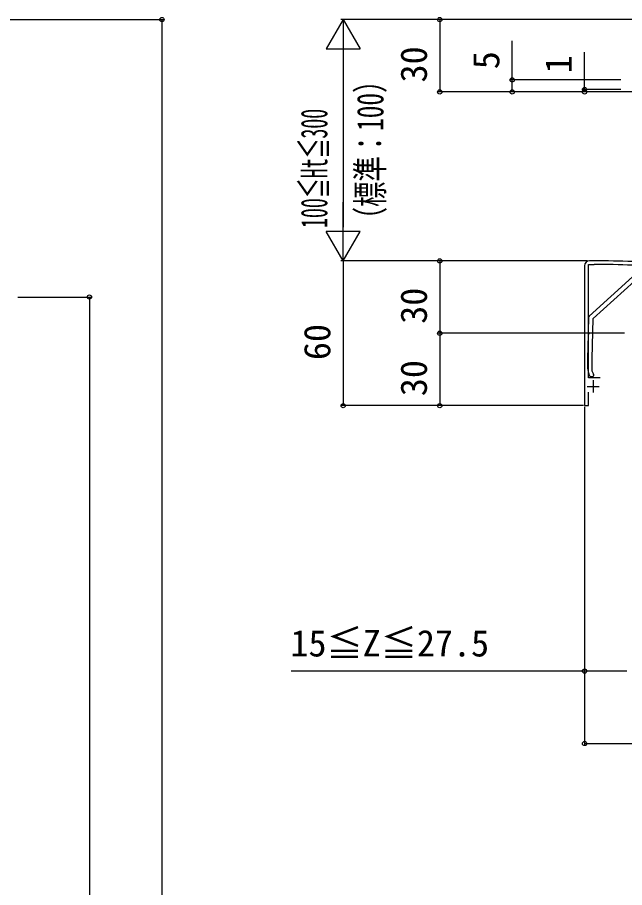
# Model space of a CAD drawing. Units: millimetres, scale not verified. Extents: x -875 to 875, y -1300 to 1292.
# Drawn here: x -487.6 to -236.1, y -569.3 to -208.7 of the extents above; entities that cross this region are included whole.
import ezdxf
from ezdxf.enums import TextEntityAlignment as Align

# ---------------------------------------------------------------- set-up
doc = ezdxf.new("R2010")
doc.units = ezdxf.units.MM
doc.header["$LTSCALE"] = 8
for name, color, linetype in [('0-2_YKK_11', 7, 'Continuous'), ('0-5_YKK_13', 4, 'Continuous'), ('0-7_YKK_D', 6, 'Continuous')]:
    doc.layers.add(name, color=color, linetype=linetype)
doc.styles.add('ＭＳ ゴシック', font='')
doc.styles.get('ＭＳ ゴシック').set_extended_font_data('MS Gothic')

msp = doc.modelspace()

# ---------------------------------------------------------------- linework, layer by layer
at = {"layer": '0-2_YKK_11'}
for p, q in [((-248.659, -309.6), (-250.659, -309.6)), ((-249.059, -359.1), (-249.059, -364.1)), ((-251.559, -361.6), (-246.559, -361.6))]:
    msp.add_line(p, q, dxfattribs=at)
for points in [[(-252.659, -311.6), (-252.659, -369.6), (-251.059, -369.6), (-251.059, -364)], [(-246.259, -358.1), (-251.059, -358.1), (-251.059, -311.1), (-248.659, -311.1)]]:
    msp.add_lwpolyline(points, dxfattribs=at)
for centre, radius, start, end in [((-250.659, -311.6), 2, 90.00001, 179.99999), ((-248.659, -694.301), 384.701, 85.28146, 89.99999), ((-248.659, -694.299), 383.199, 85.28153, 90.00001)]:
    msp.add_arc(centre, radius, start, end, dxfattribs=at)
at = {"layer": '0-5_YKK_13'}
for p, q in [((-250.7, -332.457), (-232.766, -316.29)), ((-231.944, -317.973), (-249.089, -333.428)), ((-251.046, -339.142), (-250.865, -332.814)), ((-249.188, -333.642), (-249.659, -350.12)), ((-251.359, -350.096), (-251.072, -340.058)), ((-251.359, -354.347), (-251.359, -350.104)), ((-249.659, -350.129), (-249.659, -355.032)), ((-250.44, -357.427), (-250.891, -356.46)), ((-249.631, -355.159), (-248.987, -356.54)), ((-248.959, -356.667), (-248.959, -357.3)), ((-249.259, -357.6), (-250.168, -357.6))]:
    msp.add_line(p, q, dxfattribs=at)
for centre, radius, start, end in [((-250.366, -332.828), 0.5, 132.03177, 178.36342), ((-248.889, -333.651), 0.3, 132.03177, 178.36342), ((-250.873, -340.064), 0.2, 111.9416, 178.36342), ((-250.846, -339.148), 0.2, 178.36342, 244.78524), ((-251.059, -339.6), 0.3, 291.9416, 64.78524), ((-251.059, -350.104), 0.3, 178.36342, 180), ((-249.359, -350.129), 0.3, 178.36342, 180), ((-246.359, -354.347), 5, 180, 205), ((-249.359, -355.032), 0.3, 180, 205), ((-249.259, -356.667), 0.3, 360, 25), ((-250.168, -357.3), 0.3, 205, 270), ((-249.259, -357.3), 0.3, 270, 360)]:
    msp.add_arc(centre, radius, start, end, dxfattribs=at)
at = {"layer": '0-7_YKK_D'}
for p, q in [((-665.435, -209.6), (-426.738, -209.6)), ((-427.738, -209.6), (-427.738, -1049.599)), ((-352.659, -209.6), (-359.659, -221.724)), ((-258.659, -209.6), (-353.659, -209.6)), ((-352.659, -209.6), (-345.659, -221.724)), ((-352.659, -209.6), (-352.659, -233.849)), ((-231.657, -209.6), (-313.659, -209.6)), ((-312.659, -209.6), (-312.659, -239.6)), ((-359.659, -221.724), (-345.659, -221.724)), ((-252.659, -238.6), (-252.659, -223.083)), ((-352.659, -223.6), (-352.659, -295.6)), ((-237.659, -234.6), (-283.659, -234.6)), ((-232.659, -239.6), (-313.659, -239.6)), ((-232.659, -239.6), (-283.659, -239.6)), ((-237.659, -238.6), (-253.659, -238.6)), ((-232.659, -239.6), (-253.659, -239.6)), ((-252.659, -239.6), (-252.659, -238.6)), ((-352.659, -309.6), (-352.659, -285.351)), ((-352.659, -309.6), (-359.659, -297.476)), ((-345.659, -297.476), (-359.659, -297.476)), ((-352.659, -309.6), (-345.659, -297.476)), ((-251.659, -309.6), (-353.659, -309.6)), ((-251.659, -309.6), (-353.659, -309.6)), ((-352.659, -309.6), (-352.659, -369.6)), ((-251.659, -309.6), (-313.659, -309.6)), ((-312.659, -309.6), (-312.659, -339.6)), ((-487.438, -324.6), (-456.738, -324.6)), ((-457.738, -324.6), (-457.738, -1049.599)), ((-236.159, -339.6), (-313.659, -339.6)), ((-236.159, -339.6), (-313.659, -339.6)), ((-312.659, -339.6), (-312.659, -369.6)), ((-253.159, -369.6), (-353.659, -369.6)), ((-253.159, -369.6), (-313.659, -369.6)), ((-252.659, -370.1), (-252.659, -480.6)), ((-252.659, -370.1), (-252.659, -510.6)), ((-252.659, -509.6), (-52.659, -509.6))]:
    msp.add_line(p, q, dxfattribs=at)
for points in [[(-282.659, -239.6), (-282.659, -234.6), (-282.659, -218.407)], [(-235.159, -479.6), (-252.659, -479.6), (-374.222, -479.6)]]:
    msp.add_lwpolyline(points, dxfattribs=at)
for centre in [(-427.738, -209.6), (-312.659, -209.6), (-282.659, -234.6), (-252.659, -238.6), (-312.659, -239.6), (-282.659, -239.6), (-252.659, -239.6), (-312.659, -309.6), (-457.738, -324.6), (-312.659, -339.6), (-312.659, -339.6), (-352.659, -369.6), (-312.659, -369.6), (-252.659, -479.6), (-252.659, -509.6)]:
    msp.add_circle(centre, 0.875, dxfattribs=at)

# ---------------------------------------------------------------- texts
at = {"layer": '0-7_YKK_D', "style": 'ＭＳ ゴシック'}
for s, p in [('30', (-314.659, -235.68)), ('5', (-284.659, -230.208)), ('1', (-254.659, -231.901)), ('30', (-314.659, -335.68)), ('60', (-354.659, -350.722)), ('30', (-314.659, -365.68))]:
    msp.add_text(s, height=11, rotation=90, dxfattribs=at).set_placement(p, align=Align.BOTTOM_LEFT)
for s, width, p in [('（標準：100）', 0.7, (-332.688, -297.752)), ('100≦Ht≦300', 0.55, (-355.926, -295.975))]:
    msp.add_text(s, height=11, rotation=90, dxfattribs=dict(at, width=width)).set_placement(p, align=Align.BOTTOM_LEFT)
msp.add_text('15≦Z≦27.5', height=11, dxfattribs=at).set_placement((-374.523, -476.833), align=Align.BOTTOM_LEFT)

doc.saveas('drawing.dxf')
